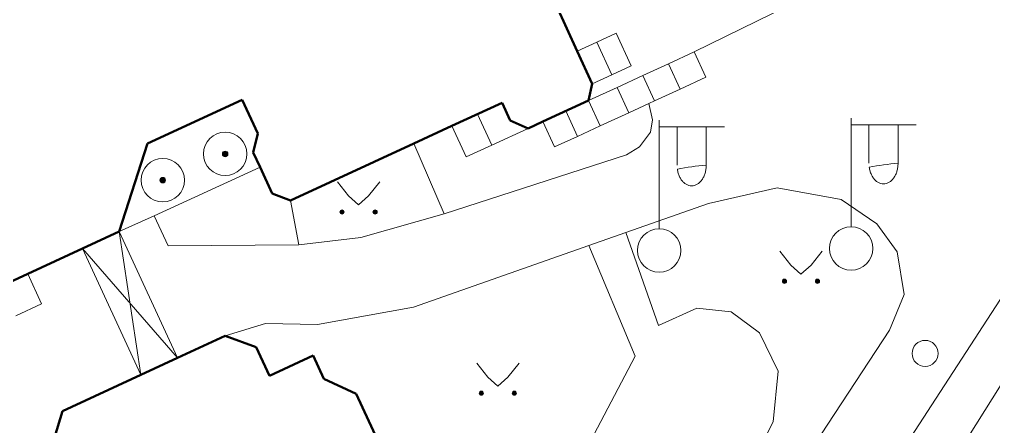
# Model space of a CAD drawing. Extents: x 1000 to 4000, y -5000 to -1000.
# Drawn here: x 1665.31 to 1710.19, y -4685.96 to -4667.22 of the extents above; entities that cross this region are included whole.
import ezdxf

# ---------------------------------------------------------------- set-up
doc = ezdxf.new("R2010")
doc.units = 0
doc.header["$MEASUREMENT"] = 0
for name, color, linetype in [('СЛОЙ_11', 7, 'CONTINUOUS'), ('СЛОЙ_24', 7, 'CONTINUOUS'), ('СЛОЙ_3', 7, 'CONTINUOUS'), ('СЛОЙ_35', 7, 'CONTINUOUS'), ('СЛОЙ_41', 7, 'CONTINUOUS'), ('СЛОЙ_6', 7, 'CONTINUOUS'), ('СЛОЙ_7', 7, 'CONTINUOUS')]:
    doc.layers.add(name, color=color, linetype=linetype)

msp = doc.modelspace()

# ---------------------------------------------------------------- linework, layer by layer
at = {"layer": 'СЛОЙ_11', "color": 253, "linetype": 'Continuous', "lineweight": 0}
msp.add_lwpolyline([(1729.737, -4649.521), (1731.587, -4650.547), (1707.463, -4688.937), (1691.576, -4710.879), (1670.887, -4737.116), (1652.967, -4759.779)], dxfattribs=at)
at = {"layer": 'СЛОЙ_24', "color": 253, "linetype": 'Continuous', "lineweight": 0}
for p, q in [((1684.877, -4676.173), (1683.477, -4672.93)), ((1677.791, -4675.548), (1678.187, -4677.596))]:
    msp.add_line(p, q, dxfattribs=at)
for points in [[(1729.737, -4649.521), (1728.177, -4653.03), (1718.778, -4667.388), (1702.413, -4692.549), (1693.317, -4705.62), (1690.641, -4708.743), (1682.748, -4718.29), (1671.378, -4731.406), (1668.657, -4734.35), (1665.781, -4736.269), (1662.927, -4737.786), (1659.36, -4739.124), (1654.455, -4740.463), (1652.76, -4740.909), (1651.757, -4741.89), (1651.133, -4744.835), (1650.018, -4746.753), (1648.502, -4748.448), (1646.406, -4750.188), (1644.224, -4752.619)], [(1684.877, -4676.173), (1693.282, -4673.454), (1693.877, -4673.078), (1694.379, -4672.408), (1694.483, -4671.844), (1694.306, -4671.091)], [(1679.069, -4717.114), (1679.248, -4716.908), (1689.036, -4705.353), (1701.299, -4687.776), (1705.401, -4681.53), (1706.07, -4679.88), (1705.758, -4677.917), (1704.821, -4676.623), (1703.171, -4675.508), (1700.228, -4674.973), (1697.062, -4675.686), (1693.253, -4677.023)], [(1671.514, -4676.253), (1672.166, -4677.638), (1678.187, -4677.596)], [(1678.187, -4677.596), (1681.031, -4677.261), (1684.877, -4676.173)], [(1691.544, -4677.623), (1693.678, -4682.726), (1691.463, -4686.93), (1691.804, -4688.578), (1692.997, -4689.487), (1695.041, -4689.885), (1697.029, -4689.316), (1699.073, -4687.669), (1700.039, -4685.737), (1700.266, -4683.408), (1699.414, -4681.646), (1698.108, -4680.681), (1696.518, -4680.51), (1694.757, -4681.306), (1693.253, -4677.023)], [(1693.253, -4677.023), (1691.544, -4677.623)], [(1691.544, -4677.623), (1683.462, -4680.46), (1679.047, -4681.263), (1676.639, -4681.218), (1674.783, -4681.787)]]:
    msp.add_lwpolyline(points, dxfattribs=at)
at = {"layer": 'СЛОЙ_3', "color": 253, "linetype": 'Continuous', "lineweight": 0}
for p, q in [((1694.789, -4676.852), (1694.789, -4671.852)), ((1694.789, -4674.852), (1694.789, -4671.852)), ((1703.631, -4676.761), (1703.631, -4671.761)), ((1703.631, -4674.761), (1703.631, -4671.761)), ((1694.789, -4672.166), (1697.789, -4672.166)), ((1695.61, -4673.934), (1695.61, -4672.166)), ((1696.952, -4673.934), (1696.952, -4672.166)), ((1703.631, -4672.075), (1706.631, -4672.075)), ((1704.452, -4673.843), (1704.452, -4672.075)), ((1705.794, -4673.843), (1705.794, -4672.075))]:
    msp.add_line(p, q, dxfattribs=at)
for points in [[(1696.952, -4673.934, -0.035191), (1696.939, -4674.118, -0.036545), (1696.901, -4674.295, -0.03934), (1696.839, -4674.458, -0.0437), (1696.756, -4674.601, -0.049642), (1696.654, -4674.718, -0.056748), (1696.538, -4674.805, -0.0637), (1696.412, -4674.859, -0.068204), (1696.281, -4674.877, -0.068204), (1696.15, -4674.859, -0.0637), (1696.024, -4674.805, -0.056748), (1695.908, -4674.718, -0.049642), (1695.806, -4674.601, -0.0437), (1695.723, -4674.458, -0.03934), (1695.661, -4674.295, -0.036545), (1695.623, -4674.118, -0.035191)], [(1705.794, -4673.843, -0.035191), (1705.781, -4674.027, -0.036545), (1705.743, -4674.204, -0.03934), (1705.681, -4674.367, -0.0437), (1705.598, -4674.51, -0.049642), (1705.496, -4674.627, -0.056748), (1705.38, -4674.714, -0.0637), (1705.254, -4674.768, -0.068204), (1705.123, -4674.786, -0.068204), (1704.992, -4674.768, -0.0637), (1704.866, -4674.714, -0.056748), (1704.75, -4674.627, -0.049642), (1704.648, -4674.51, -0.0437), (1704.565, -4674.367, -0.03934), (1704.503, -4674.204, -0.036545), (1704.465, -4674.027, -0.035191)]]:
    msp.add_lwpolyline(points, format="xyb", close=True, dxfattribs=at)
for centre in [(1694.789, -4677.852), (1703.631, -4677.761)]:
    msp.add_circle(centre, 1, dxfattribs=at)
at = {"layer": 'СЛОЙ_35', "color": 253, "linetype": 'Continuous', "lineweight": 0}
msp.add_circle((1707.041, -4682.594), 0.6, dxfattribs=at)
at = {"layer": 'СЛОЙ_41', "color": 253, "linetype": 'Continuous', "lineweight": 0}
for p, q in [((1679.958, -4674.696), (1680.468, -4675.346)), ((1681.908, -4674.696), (1681.398, -4675.346)), ((1680.468, -4675.346), (1680.928, -4675.756)), ((1681.398, -4675.346), (1680.928, -4675.756)), ((1700.345, -4677.883), (1700.855, -4678.533)), ((1702.295, -4677.883), (1701.785, -4678.533)), ((1700.855, -4678.533), (1701.315, -4678.943)), ((1701.785, -4678.533), (1701.315, -4678.943)), ((1686.377, -4683.037), (1686.887, -4683.687)), ((1688.327, -4683.037), (1687.817, -4683.687)), ((1686.887, -4683.687), (1687.347, -4684.097)), ((1687.817, -4683.687), (1687.347, -4684.097))]:
    msp.add_line(p, q, dxfattribs=at)
for centre in [(1680.172, -4676.086), (1681.693, -4676.086), (1700.559, -4679.271), (1702.08, -4679.271), (1686.591, -4684.425), (1688.112, -4684.425)]:
    msp.add_circle(centre, 0.0976, dxfattribs=at)
for points in [[(1680.076, -4676.105), (1680.074, -4676.086), (1680.076, -4676.066)], [(1680.082, -4676.123), (1680.076, -4676.066), (1680.082, -4676.048)], [(1680.076, -4676.105), (1680.076, -4676.066), (1680.082, -4676.123)], [(1680.091, -4676.14), (1680.082, -4676.048), (1680.091, -4676.031)], [(1680.082, -4676.123), (1680.082, -4676.048), (1680.091, -4676.14)], [(1680.103, -4676.155), (1680.091, -4676.031), (1680.103, -4676.017)], [(1680.091, -4676.14), (1680.091, -4676.031), (1680.103, -4676.155)], [(1680.118, -4676.167), (1680.103, -4676.017), (1680.118, -4676.004)], [(1680.103, -4676.155), (1680.103, -4676.017), (1680.118, -4676.167)], [(1680.135, -4676.176), (1680.118, -4676.004), (1680.135, -4675.995)], [(1680.118, -4676.167), (1680.118, -4676.004), (1680.135, -4676.176)], [(1680.153, -4676.181), (1680.135, -4675.995), (1680.153, -4675.99)], [(1680.135, -4676.176), (1680.135, -4675.995), (1680.153, -4676.181)], [(1680.172, -4676.183), (1680.153, -4675.99), (1680.172, -4675.988)], [(1680.153, -4676.181), (1680.153, -4675.99), (1680.172, -4676.183)], [(1681.597, -4676.105), (1681.595, -4676.086), (1681.597, -4676.066)], [(1681.603, -4676.123), (1681.597, -4676.066), (1681.603, -4676.048)], [(1681.597, -4676.105), (1681.597, -4676.066), (1681.603, -4676.123)], [(1681.612, -4676.14), (1681.603, -4676.048), (1681.612, -4676.031)], [(1681.603, -4676.123), (1681.603, -4676.048), (1681.612, -4676.14)], [(1681.624, -4676.155), (1681.612, -4676.031), (1681.624, -4676.017)], [(1681.612, -4676.14), (1681.612, -4676.031), (1681.624, -4676.155)], [(1681.639, -4676.167), (1681.624, -4676.017), (1681.639, -4676.004)], [(1681.624, -4676.155), (1681.624, -4676.017), (1681.639, -4676.167)], [(1681.656, -4676.176), (1681.639, -4676.004), (1681.656, -4675.995)], [(1681.639, -4676.167), (1681.639, -4676.004), (1681.656, -4676.176)], [(1681.674, -4676.181), (1681.656, -4675.995), (1681.674, -4675.99)], [(1681.656, -4676.176), (1681.656, -4675.995), (1681.674, -4676.181)], [(1681.693, -4676.183), (1681.674, -4675.99), (1681.693, -4675.988)], [(1681.674, -4676.181), (1681.674, -4675.99), (1681.693, -4676.183)], [(1700.49, -4679.34), (1700.477, -4679.217), (1700.49, -4679.202)], [(1700.504, -4679.352), (1700.49, -4679.202), (1700.504, -4679.19)], [(1700.49, -4679.34), (1700.49, -4679.202), (1700.504, -4679.352)], [(1700.521, -4679.361), (1700.504, -4679.19), (1700.521, -4679.181)], [(1700.504, -4679.352), (1700.504, -4679.19), (1700.521, -4679.361)], [(1700.54, -4679.367), (1700.521, -4679.181), (1700.54, -4679.175)], [(1700.521, -4679.361), (1700.521, -4679.181), (1700.54, -4679.367)], [(1700.559, -4679.369), (1700.54, -4679.175), (1700.559, -4679.173)], [(1700.54, -4679.367), (1700.54, -4679.175), (1700.559, -4679.369)], [(1702.011, -4679.34), (1701.998, -4679.217), (1702.011, -4679.202)], [(1702.025, -4679.352), (1702.011, -4679.202), (1702.025, -4679.19)], [(1702.011, -4679.34), (1702.011, -4679.202), (1702.025, -4679.352)], [(1702.042, -4679.361), (1702.025, -4679.19), (1702.042, -4679.181)], [(1702.025, -4679.352), (1702.025, -4679.19), (1702.042, -4679.361)], [(1702.061, -4679.367), (1702.042, -4679.181), (1702.061, -4679.175)], [(1702.042, -4679.361), (1702.042, -4679.181), (1702.061, -4679.367)], [(1702.08, -4679.369), (1702.061, -4679.175), (1702.08, -4679.173)], [(1702.061, -4679.367), (1702.061, -4679.175), (1702.08, -4679.369)], [(1700.463, -4679.29), (1700.461, -4679.271), (1700.463, -4679.252)], [(1700.468, -4679.308), (1700.463, -4679.252), (1700.468, -4679.234)], [(1700.463, -4679.29), (1700.463, -4679.252), (1700.468, -4679.308)], [(1700.477, -4679.325), (1700.468, -4679.234), (1700.477, -4679.217)], [(1700.468, -4679.308), (1700.468, -4679.234), (1700.477, -4679.325)], [(1700.477, -4679.325), (1700.477, -4679.217), (1700.49, -4679.34)], [(1701.984, -4679.29), (1701.982, -4679.271), (1701.984, -4679.252)], [(1701.989, -4679.308), (1701.984, -4679.252), (1701.989, -4679.234)], [(1701.984, -4679.29), (1701.984, -4679.252), (1701.989, -4679.308)], [(1701.998, -4679.325), (1701.989, -4679.234), (1701.998, -4679.217)], [(1701.989, -4679.308), (1701.989, -4679.234), (1701.998, -4679.325)], [(1701.998, -4679.325), (1701.998, -4679.217), (1702.011, -4679.34)], [(1686.495, -4684.444), (1686.493, -4684.425), (1686.495, -4684.406)], [(1686.5, -4684.462), (1686.495, -4684.406), (1686.5, -4684.388)], [(1686.495, -4684.444), (1686.495, -4684.406), (1686.5, -4684.462)], [(1686.509, -4684.479), (1686.5, -4684.388), (1686.509, -4684.371)], [(1686.5, -4684.462), (1686.5, -4684.388), (1686.509, -4684.479)], [(1686.522, -4684.494), (1686.509, -4684.371), (1686.522, -4684.356)], [(1686.509, -4684.479), (1686.509, -4684.371), (1686.522, -4684.494)], [(1686.536, -4684.506), (1686.522, -4684.356), (1686.536, -4684.344)], [(1686.522, -4684.494), (1686.522, -4684.356), (1686.536, -4684.506)], [(1686.553, -4684.515), (1686.536, -4684.344), (1686.553, -4684.335)], [(1686.536, -4684.506), (1686.536, -4684.344), (1686.553, -4684.515)], [(1686.572, -4684.521), (1686.553, -4684.335), (1686.572, -4684.329)], [(1686.553, -4684.515), (1686.553, -4684.335), (1686.572, -4684.521)], [(1686.591, -4684.523), (1686.572, -4684.329), (1686.591, -4684.327)], [(1686.572, -4684.521), (1686.572, -4684.329), (1686.591, -4684.523)], [(1688.016, -4684.444), (1688.014, -4684.425), (1688.016, -4684.406)], [(1688.021, -4684.462), (1688.016, -4684.406), (1688.021, -4684.388)], [(1688.016, -4684.444), (1688.016, -4684.406), (1688.021, -4684.462)], [(1688.03, -4684.479), (1688.021, -4684.388), (1688.03, -4684.371)], [(1688.021, -4684.462), (1688.021, -4684.388), (1688.03, -4684.479)], [(1688.043, -4684.494), (1688.03, -4684.371), (1688.043, -4684.356)], [(1688.03, -4684.479), (1688.03, -4684.371), (1688.043, -4684.494)], [(1688.057, -4684.506), (1688.043, -4684.356), (1688.057, -4684.344)], [(1688.043, -4684.494), (1688.043, -4684.356), (1688.057, -4684.506)], [(1688.074, -4684.515), (1688.057, -4684.344), (1688.074, -4684.335)], [(1688.057, -4684.506), (1688.057, -4684.344), (1688.074, -4684.515)], [(1688.093, -4684.521), (1688.074, -4684.335), (1688.093, -4684.329)], [(1688.074, -4684.515), (1688.074, -4684.335), (1688.093, -4684.521)], [(1688.112, -4684.523), (1688.093, -4684.329), (1688.112, -4684.327)], [(1688.093, -4684.521), (1688.093, -4684.329), (1688.112, -4684.523)]]:
    msp.add_solid(points, dxfattribs=at)
at = {"layer": 'СЛОЙ_41', "color": 253, "linetype": 'Continuous', "lineweight": 0, "extrusion": (0, 0, -1)}
for points in [[(-1680.172, -4676.183), (-1680.172, -4675.988), (-1680.191, -4676.181)], [(-1680.191, -4676.181), (-1680.172, -4675.988), (-1680.191, -4675.99)], [(-1680.191, -4676.181), (-1680.191, -4675.99), (-1680.209, -4676.176)], [(-1680.209, -4676.176), (-1680.191, -4675.99), (-1680.209, -4675.995)], [(-1680.209, -4676.176), (-1680.209, -4675.995), (-1680.226, -4676.167)], [(-1680.226, -4676.167), (-1680.209, -4675.995), (-1680.226, -4676.004)], [(-1680.226, -4676.167), (-1680.226, -4676.004), (-1680.241, -4676.155)], [(-1680.241, -4676.155), (-1680.226, -4676.004), (-1680.241, -4676.017)], [(-1680.241, -4676.155), (-1680.241, -4676.017), (-1680.253, -4676.14)], [(-1680.253, -4676.14), (-1680.241, -4676.017), (-1680.253, -4676.031)], [(-1680.253, -4676.14), (-1680.253, -4676.031), (-1680.262, -4676.123)], [(-1680.262, -4676.123), (-1680.253, -4676.031), (-1680.262, -4676.048)], [(-1680.262, -4676.123), (-1680.262, -4676.048), (-1680.268, -4676.105)], [(-1680.268, -4676.105), (-1680.262, -4676.048), (-1680.268, -4676.066)], [(-1680.268, -4676.105), (-1680.268, -4676.066), (-1680.27, -4676.086)], [(-1681.693, -4676.183), (-1681.693, -4675.988), (-1681.712, -4676.181)], [(-1681.712, -4676.181), (-1681.693, -4675.988), (-1681.712, -4675.99)], [(-1681.712, -4676.181), (-1681.712, -4675.99), (-1681.73, -4676.176)], [(-1681.73, -4676.176), (-1681.712, -4675.99), (-1681.73, -4675.995)], [(-1681.73, -4676.176), (-1681.73, -4675.995), (-1681.747, -4676.167)], [(-1681.747, -4676.167), (-1681.73, -4675.995), (-1681.747, -4676.004)], [(-1681.747, -4676.167), (-1681.747, -4676.004), (-1681.762, -4676.155)], [(-1681.762, -4676.155), (-1681.747, -4676.004), (-1681.762, -4676.017)], [(-1681.762, -4676.155), (-1681.762, -4676.017), (-1681.774, -4676.14)], [(-1681.774, -4676.14), (-1681.762, -4676.017), (-1681.774, -4676.031)], [(-1681.774, -4676.14), (-1681.774, -4676.031), (-1681.783, -4676.123)], [(-1681.783, -4676.123), (-1681.774, -4676.031), (-1681.783, -4676.048)], [(-1681.783, -4676.123), (-1681.783, -4676.048), (-1681.789, -4676.105)], [(-1681.789, -4676.105), (-1681.783, -4676.048), (-1681.789, -4676.066)], [(-1681.789, -4676.105), (-1681.789, -4676.066), (-1681.791, -4676.086)], [(-1700.559, -4679.369), (-1700.559, -4679.173), (-1700.578, -4679.367)], [(-1700.578, -4679.367), (-1700.559, -4679.173), (-1700.578, -4679.175)], [(-1700.578, -4679.367), (-1700.578, -4679.175), (-1700.596, -4679.361)], [(-1700.596, -4679.361), (-1700.578, -4679.175), (-1700.596, -4679.181)], [(-1700.596, -4679.361), (-1700.596, -4679.181), (-1700.613, -4679.352)], [(-1700.613, -4679.352), (-1700.596, -4679.181), (-1700.613, -4679.19)], [(-1700.613, -4679.352), (-1700.613, -4679.19), (-1700.628, -4679.34)], [(-1700.628, -4679.34), (-1700.613, -4679.19), (-1700.628, -4679.202)], [(-1700.628, -4679.34), (-1700.628, -4679.202), (-1700.64, -4679.325)], [(-1700.64, -4679.325), (-1700.628, -4679.202), (-1700.64, -4679.217)], [(-1702.08, -4679.369), (-1702.08, -4679.173), (-1702.099, -4679.367)], [(-1702.099, -4679.367), (-1702.08, -4679.173), (-1702.099, -4679.175)], [(-1702.099, -4679.367), (-1702.099, -4679.175), (-1702.117, -4679.361)], [(-1702.117, -4679.361), (-1702.099, -4679.175), (-1702.117, -4679.181)], [(-1702.117, -4679.361), (-1702.117, -4679.181), (-1702.134, -4679.352)], [(-1702.134, -4679.352), (-1702.117, -4679.181), (-1702.134, -4679.19)], [(-1702.134, -4679.352), (-1702.134, -4679.19), (-1702.149, -4679.34)], [(-1702.149, -4679.34), (-1702.134, -4679.19), (-1702.149, -4679.202)], [(-1702.149, -4679.34), (-1702.149, -4679.202), (-1702.161, -4679.325)], [(-1702.161, -4679.325), (-1702.149, -4679.202), (-1702.161, -4679.217)], [(-1700.64, -4679.325), (-1700.64, -4679.217), (-1700.649, -4679.308)], [(-1700.649, -4679.308), (-1700.64, -4679.217), (-1700.649, -4679.234)], [(-1700.649, -4679.308), (-1700.649, -4679.234), (-1700.654, -4679.29)], [(-1700.654, -4679.29), (-1700.649, -4679.234), (-1700.654, -4679.252)], [(-1700.654, -4679.29), (-1700.654, -4679.252), (-1700.656, -4679.271)], [(-1702.161, -4679.325), (-1702.161, -4679.217), (-1702.17, -4679.308)], [(-1702.17, -4679.308), (-1702.161, -4679.217), (-1702.17, -4679.234)], [(-1702.17, -4679.308), (-1702.17, -4679.234), (-1702.175, -4679.29)], [(-1702.175, -4679.29), (-1702.17, -4679.234), (-1702.175, -4679.252)], [(-1702.175, -4679.29), (-1702.175, -4679.252), (-1702.177, -4679.271)], [(-1686.591, -4684.523), (-1686.591, -4684.327), (-1686.61, -4684.521)], [(-1686.61, -4684.521), (-1686.591, -4684.327), (-1686.61, -4684.329)], [(-1686.61, -4684.521), (-1686.61, -4684.329), (-1686.628, -4684.515)], [(-1686.628, -4684.515), (-1686.61, -4684.329), (-1686.628, -4684.335)], [(-1686.628, -4684.515), (-1686.628, -4684.335), (-1686.645, -4684.506)], [(-1686.645, -4684.506), (-1686.628, -4684.335), (-1686.645, -4684.344)], [(-1686.645, -4684.506), (-1686.645, -4684.344), (-1686.66, -4684.494)], [(-1686.66, -4684.494), (-1686.645, -4684.344), (-1686.66, -4684.356)], [(-1686.66, -4684.494), (-1686.66, -4684.356), (-1686.672, -4684.479)], [(-1686.672, -4684.479), (-1686.66, -4684.356), (-1686.672, -4684.371)], [(-1686.672, -4684.479), (-1686.672, -4684.371), (-1686.681, -4684.462)], [(-1686.681, -4684.462), (-1686.672, -4684.371), (-1686.681, -4684.388)], [(-1686.681, -4684.462), (-1686.681, -4684.388), (-1686.686, -4684.444)], [(-1686.686, -4684.444), (-1686.681, -4684.388), (-1686.686, -4684.406)], [(-1686.686, -4684.444), (-1686.686, -4684.406), (-1686.688, -4684.425)], [(-1688.112, -4684.523), (-1688.112, -4684.327), (-1688.131, -4684.521)], [(-1688.131, -4684.521), (-1688.112, -4684.327), (-1688.131, -4684.329)], [(-1688.131, -4684.521), (-1688.131, -4684.329), (-1688.149, -4684.515)], [(-1688.149, -4684.515), (-1688.131, -4684.329), (-1688.149, -4684.335)], [(-1688.149, -4684.515), (-1688.149, -4684.335), (-1688.166, -4684.506)], [(-1688.166, -4684.506), (-1688.149, -4684.335), (-1688.166, -4684.344)], [(-1688.166, -4684.506), (-1688.166, -4684.344), (-1688.181, -4684.494)], [(-1688.181, -4684.494), (-1688.166, -4684.344), (-1688.181, -4684.356)], [(-1688.181, -4684.494), (-1688.181, -4684.356), (-1688.193, -4684.479)], [(-1688.193, -4684.479), (-1688.181, -4684.356), (-1688.193, -4684.371)], [(-1688.193, -4684.479), (-1688.193, -4684.371), (-1688.202, -4684.462)], [(-1688.202, -4684.462), (-1688.193, -4684.371), (-1688.202, -4684.388)], [(-1688.202, -4684.462), (-1688.202, -4684.388), (-1688.207, -4684.444)], [(-1688.207, -4684.444), (-1688.202, -4684.388), (-1688.207, -4684.406)], [(-1688.207, -4684.444), (-1688.207, -4684.406), (-1688.209, -4684.425)]]:
    msp.add_solid(points, dxfattribs=at)
at = {"layer": 'СЛОЙ_6', "color": 253, "linetype": 'Continuous', "lineweight": 50}
for p, q in [((1690.047, -4666.592), (1691.009, -4668.682)), ((1691.009, -4668.682), (1691.702, -4670.186)), ((1691.531, -4670.955), (1691.702, -4670.186)), ((1675.57, -4670.924), (1671.2, -4672.936)), ((1676.285, -4672.474), (1675.57, -4670.924)), ((1687.546, -4671.056), (1685.235, -4672.12)), ((1687.546, -4671.056), (1687.924, -4671.876)), ((1689.427, -4671.924), (1691.531, -4670.955)), ((1687.924, -4671.876), (1688.748, -4672.236)), ((1688.748, -4672.236), (1689.427, -4671.924)), ((1676.082, -4673.343), (1676.285, -4672.474)), ((1685.235, -4672.12), (1683.477, -4672.93)), ((1671.2, -4672.936), (1669.901, -4676.989)), ((1676.082, -4673.343), (1676.397, -4674.026)), ((1683.477, -4672.93), (1677.791, -4675.548)), ((1676.397, -4674.026), (1676.95, -4675.227)), ((1676.95, -4675.227), (1677.791, -4675.548)), ((1669.901, -4676.989), (1668.215, -4677.766)), ((1668.215, -4677.766), (1665.686, -4678.93)), ((1665.686, -4678.93), (1663.316, -4680.022)), ((1672.588, -4682.802), (1674.783, -4681.787)), ((1674.783, -4681.787), (1676.221, -4682.307)), ((1676.828, -4683.621), (1676.221, -4682.307)), ((1676.828, -4683.621), (1678.841, -4682.691)), ((1678.841, -4682.691), (1679.34, -4683.769)), ((1670.903, -4683.58), (1672.588, -4682.802)), ((1667.295, -4685.248), (1670.903, -4683.58)), ((1679.34, -4683.769), (1680.83, -4684.454)), ((1680.83, -4684.454), (1681.901, -4686.769)), ((1666.915, -4686.461), (1667.295, -4685.248))]:
    msp.add_line(p, q, dxfattribs=at)
at = {"layer": 'СЛОЙ_7', "color": 253, "linetype": 'Continuous', "lineweight": 0}
for p, q in [((1696.394, -4668.715), (1720.567, -4656.849)), ((1691.909, -4668.267), (1692.809, -4667.853)), ((1692.809, -4667.853), (1693.502, -4669.357)), ((1691.009, -4668.682), (1691.909, -4668.267)), ((1691.909, -4668.267), (1692.602, -4669.772)), ((1696.394, -4668.715), (1695.214, -4669.259)), ((1696.932, -4669.882), (1696.394, -4668.715)), ((1695.214, -4669.259), (1694.033, -4669.803)), ((1695.751, -4670.426), (1695.214, -4669.259)), ((1692.602, -4669.772), (1691.702, -4670.186)), ((1693.502, -4669.357), (1692.602, -4669.772)), ((1694.033, -4669.803), (1692.852, -4670.346)), ((1694.57, -4670.969), (1694.033, -4669.803)), ((1695.751, -4670.426), (1696.932, -4669.882)), ((1692.852, -4670.346), (1691.531, -4670.955)), ((1693.389, -4671.513), (1692.852, -4670.346)), ((1694.57, -4670.969), (1695.751, -4670.426)), ((1692.069, -4672.121), (1691.531, -4670.955)), ((1693.389, -4671.513), (1694.306, -4671.091)), ((1694.306, -4671.091), (1694.57, -4670.969)), ((1686.416, -4671.577), (1687.074, -4673.007)), ((1691.028, -4672.601), (1690.49, -4671.434)), ((1692.069, -4672.121), (1693.389, -4671.513)), ((1689.427, -4671.924), (1689.964, -4673.09)), ((1685.235, -4672.12), (1685.894, -4673.551)), ((1687.074, -4673.007), (1688.748, -4672.236)), ((1691.028, -4672.601), (1692.069, -4672.121)), ((1689.964, -4673.09), (1691.028, -4672.601)), ((1685.894, -4673.551), (1687.074, -4673.007)), ((1671.514, -4676.253), (1676.397, -4674.026)), ((1669.901, -4676.989), (1671.514, -4676.253)), ((1672.588, -4682.802), (1669.901, -4676.989)), ((1669.901, -4676.989), (1670.903, -4683.58)), ((1670.903, -4683.58), (1668.215, -4677.766)), ((1672.588, -4682.802), (1668.215, -4677.766)), ((1665.686, -4678.93), (1666.323, -4680.313)), ((1666.323, -4680.313), (1665.142, -4680.857))]:
    msp.add_line(p, q, dxfattribs=at)
for centre, radius in [((1674.786, -4673.411), 1), ((1674.786, -4673.411), 0.127), ((1671.91, -4674.62), 1), ((1671.91, -4674.62), 0.127)]:
    msp.add_circle(centre, radius, dxfattribs=at)
for points in [[(1674.669, -4673.46), (1674.661, -4673.386), (1674.669, -4673.362)], [(1674.68, -4673.482), (1674.669, -4673.362), (1674.68, -4673.34)], [(1674.669, -4673.46), (1674.669, -4673.362), (1674.68, -4673.482)], [(1674.696, -4673.501), (1674.68, -4673.34), (1674.696, -4673.321)], [(1674.68, -4673.482), (1674.68, -4673.34), (1674.696, -4673.501)], [(1674.716, -4673.517), (1674.696, -4673.321), (1674.716, -4673.305)], [(1674.696, -4673.501), (1674.696, -4673.321), (1674.716, -4673.517)], [(1674.738, -4673.529), (1674.716, -4673.305), (1674.738, -4673.293)], [(1674.716, -4673.517), (1674.716, -4673.305), (1674.738, -4673.529)], [(1674.762, -4673.536), (1674.738, -4673.293), (1674.762, -4673.286)], [(1674.738, -4673.529), (1674.738, -4673.293), (1674.762, -4673.536)], [(1674.786, -4673.539), (1674.762, -4673.286), (1674.786, -4673.284)], [(1674.762, -4673.536), (1674.762, -4673.286), (1674.786, -4673.539)], [(1674.661, -4673.436), (1674.659, -4673.411), (1674.661, -4673.386)], [(1674.661, -4673.436), (1674.661, -4673.386), (1674.669, -4673.46)], [(1671.785, -4674.645), (1671.783, -4674.62), (1671.785, -4674.595)], [(1671.793, -4674.669), (1671.785, -4674.595), (1671.793, -4674.571)], [(1671.785, -4674.645), (1671.785, -4674.595), (1671.793, -4674.669)], [(1671.804, -4674.691), (1671.793, -4674.571), (1671.804, -4674.549)], [(1671.793, -4674.669), (1671.793, -4674.571), (1671.804, -4674.691)], [(1671.82, -4674.71), (1671.804, -4674.549), (1671.82, -4674.53)], [(1671.804, -4674.691), (1671.804, -4674.549), (1671.82, -4674.71)], [(1671.84, -4674.726), (1671.82, -4674.53), (1671.84, -4674.514)], [(1671.82, -4674.71), (1671.82, -4674.53), (1671.84, -4674.726)], [(1671.862, -4674.738), (1671.84, -4674.514), (1671.862, -4674.502)], [(1671.84, -4674.726), (1671.84, -4674.514), (1671.862, -4674.738)], [(1671.886, -4674.745), (1671.862, -4674.502), (1671.886, -4674.495)], [(1671.862, -4674.738), (1671.862, -4674.502), (1671.886, -4674.745)], [(1671.91, -4674.748), (1671.886, -4674.495), (1671.91, -4674.493)], [(1671.886, -4674.745), (1671.886, -4674.495), (1671.91, -4674.748)]]:
    msp.add_solid(points, dxfattribs=at)
at = {"layer": 'СЛОЙ_7', "color": 253, "linetype": 'Continuous', "lineweight": 0, "extrusion": (0, 0, -1)}
for points in [[(-1674.786, -4673.539), (-1674.786, -4673.284), (-1674.811, -4673.536)], [(-1674.811, -4673.536), (-1674.786, -4673.284), (-1674.811, -4673.286)], [(-1674.811, -4673.536), (-1674.811, -4673.286), (-1674.835, -4673.529)], [(-1674.835, -4673.529), (-1674.811, -4673.286), (-1674.835, -4673.293)], [(-1674.835, -4673.529), (-1674.835, -4673.293), (-1674.857, -4673.517)], [(-1674.857, -4673.517), (-1674.835, -4673.293), (-1674.857, -4673.305)], [(-1674.857, -4673.517), (-1674.857, -4673.305), (-1674.877, -4673.501)], [(-1674.877, -4673.501), (-1674.857, -4673.305), (-1674.877, -4673.321)], [(-1674.877, -4673.501), (-1674.877, -4673.321), (-1674.892, -4673.482)], [(-1674.892, -4673.482), (-1674.877, -4673.321), (-1674.892, -4673.34)], [(-1674.892, -4673.482), (-1674.892, -4673.34), (-1674.904, -4673.46)], [(-1674.904, -4673.46), (-1674.892, -4673.34), (-1674.904, -4673.362)], [(-1674.904, -4673.46), (-1674.904, -4673.362), (-1674.911, -4673.436)], [(-1674.911, -4673.436), (-1674.904, -4673.362), (-1674.911, -4673.386)], [(-1674.911, -4673.436), (-1674.911, -4673.386), (-1674.914, -4673.411)], [(-1671.91, -4674.748), (-1671.91, -4674.493), (-1671.935, -4674.745)], [(-1671.935, -4674.745), (-1671.91, -4674.493), (-1671.935, -4674.495)], [(-1671.935, -4674.745), (-1671.935, -4674.495), (-1671.959, -4674.738)], [(-1671.959, -4674.738), (-1671.935, -4674.495), (-1671.959, -4674.502)], [(-1671.959, -4674.738), (-1671.959, -4674.502), (-1671.981, -4674.726)], [(-1671.981, -4674.726), (-1671.959, -4674.502), (-1671.981, -4674.514)], [(-1671.981, -4674.726), (-1671.981, -4674.514), (-1672.001, -4674.71)], [(-1672.001, -4674.71), (-1671.981, -4674.514), (-1672.001, -4674.53)], [(-1672.001, -4674.71), (-1672.001, -4674.53), (-1672.016, -4674.691)], [(-1672.016, -4674.691), (-1672.001, -4674.53), (-1672.016, -4674.549)], [(-1672.016, -4674.691), (-1672.016, -4674.549), (-1672.028, -4674.669)], [(-1672.028, -4674.669), (-1672.016, -4674.549), (-1672.028, -4674.571)], [(-1672.028, -4674.669), (-1672.028, -4674.571), (-1672.035, -4674.645)], [(-1672.035, -4674.645), (-1672.028, -4674.571), (-1672.035, -4674.595)], [(-1672.035, -4674.645), (-1672.035, -4674.595), (-1672.038, -4674.62)]]:
    msp.add_solid(points, dxfattribs=at)

doc.saveas('drawing.dxf')
